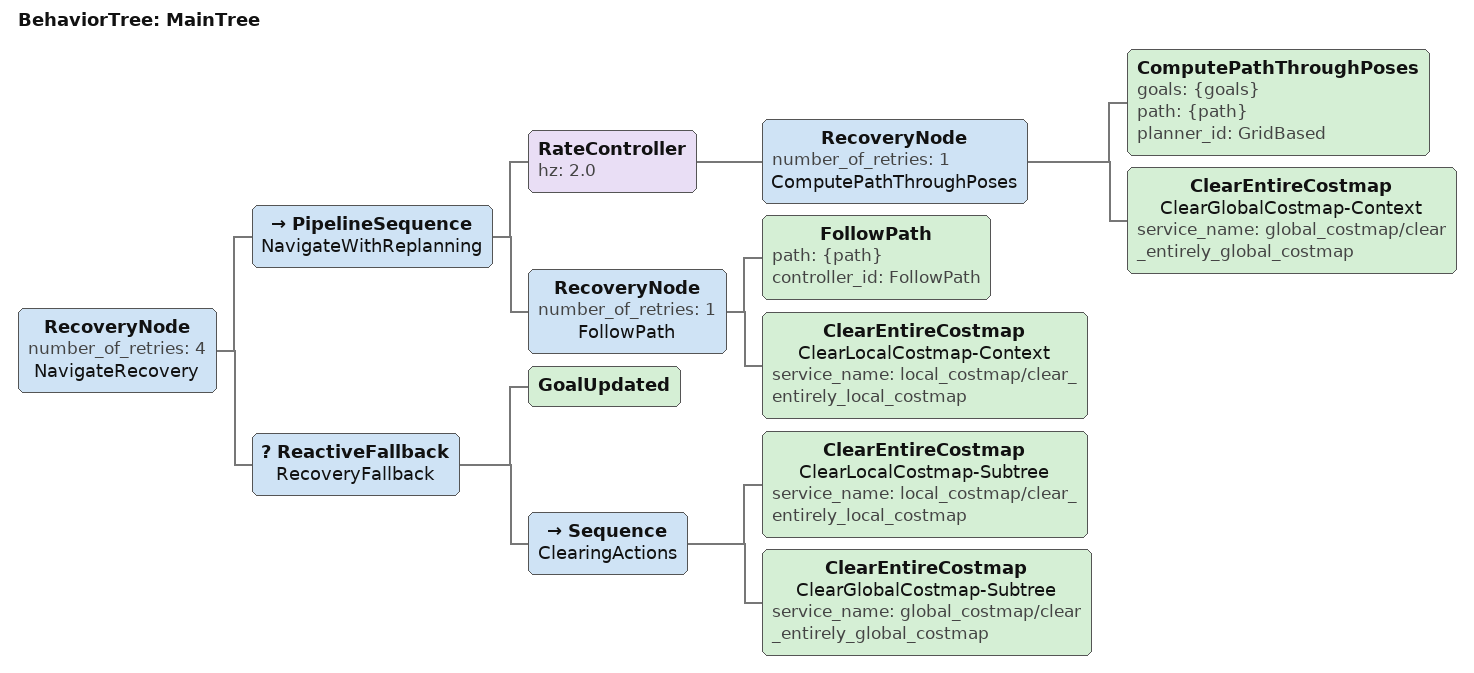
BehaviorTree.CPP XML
<!--
  Forward-only NavigateThroughPoses BT.
  Keeps the recovery strategy limited to costmap clears so the robot does not
  recover by reversing or turning perpendicular to the route.
-->
<root main_tree_to_execute="MainTree">
  <BehaviorTree ID="MainTree">
    <RecoveryNode number_of_retries="4" name="NavigateRecovery">
      <PipelineSequence name="NavigateWithReplanning">
        <RateController hz="2.0">
          <RecoveryNode number_of_retries="1" name="ComputePathThroughPoses">
            <ComputePathThroughPoses goals="{goals}" path="{path}" planner_id="GridBased"/>
            <ClearEntireCostmap
              name="ClearGlobalCostmap-Context"
              service_name="global_costmap/clear_entirely_global_costmap"/>
          </RecoveryNode>
        </RateController>
        <RecoveryNode number_of_retries="1" name="FollowPath">
          <FollowPath path="{path}" controller_id="FollowPath"/>
          <ClearEntireCostmap
            name="ClearLocalCostmap-Context"
            service_name="local_costmap/clear_entirely_local_costmap"/>
        </RecoveryNode>
      </PipelineSequence>
      <ReactiveFallback name="RecoveryFallback">
        <GoalUpdated/>
        <Sequence name="ClearingActions">
          <ClearEntireCostmap
            name="ClearLocalCostmap-Subtree"
            service_name="local_costmap/clear_entirely_local_costmap"/>
          <ClearEntireCostmap
            name="ClearGlobalCostmap-Subtree"
            service_name="global_costmap/clear_entirely_global_costmap"/>
        </Sequence>
      </ReactiveFallback>
    </RecoveryNode>
  </BehaviorTree>
</root>
